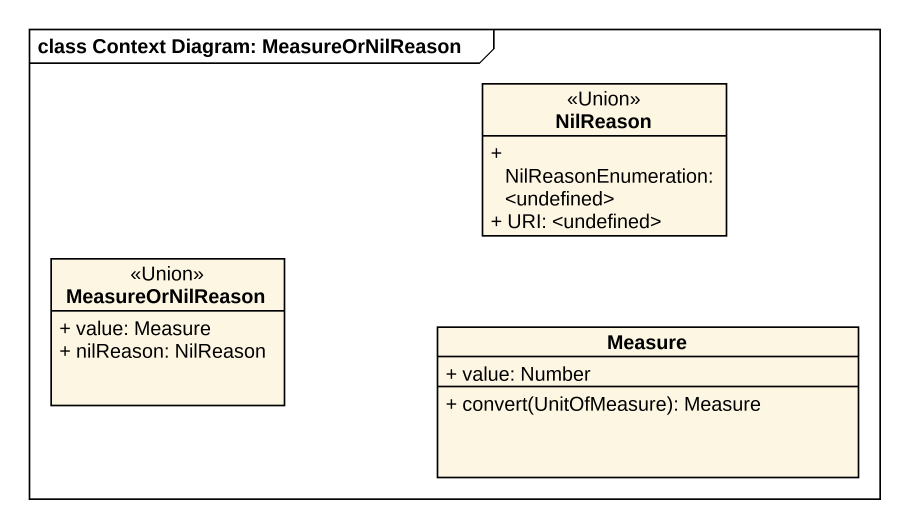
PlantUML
@startuml
mainframe class Context Diagram: MeasureOrNilReason
hide circle
hide empty members
skinparam classAttributeIconSize 0
class NilReason <<Union>> {
  + NilReasonEnumeration: <undefined>
  + URI: <undefined>
}
class MeasureOrNilReason <<Union>> {
  + value: Measure
  + nilReason: NilReason
}
class Measure {
  + value: Number
  + convert(UnitOfMeasure): Measure
}
@enduml
